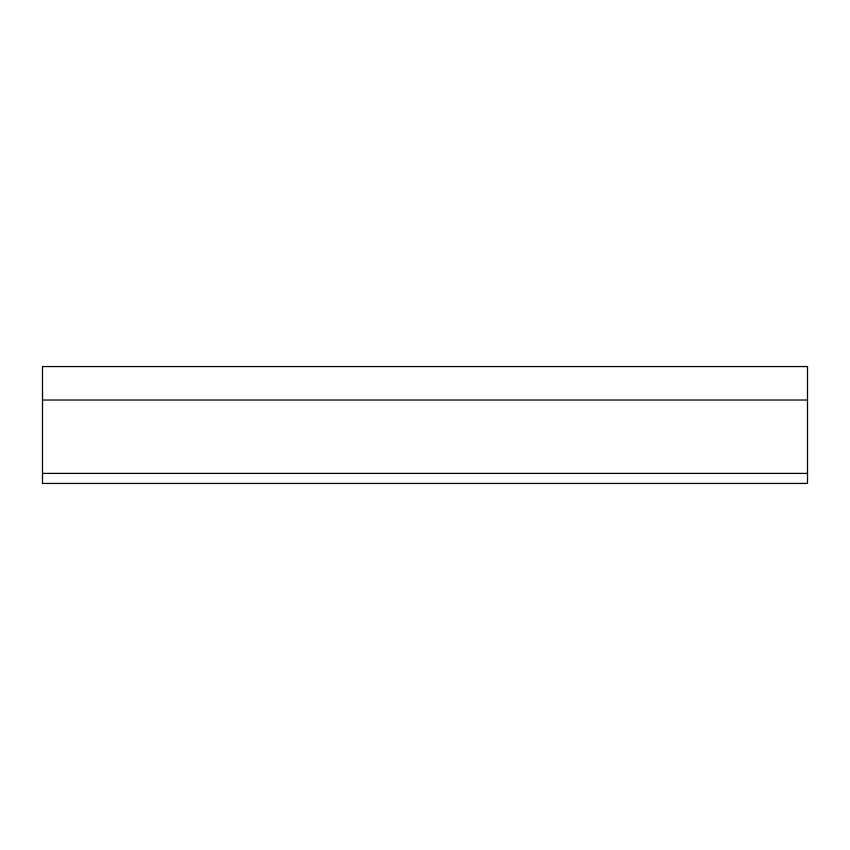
<?xml version="1.0" encoding="UTF-8"?>
<svg xmlns="http://www.w3.org/2000/svg" width="850" height="850" viewBox="0 0 850 850"><rect width="100%" height="100%" fill="white"/><g stroke="black" fill="none" stroke-linecap="round" stroke-linejoin="round"><path stroke-width="1.27" d="M42.5 400.031L807.5 400.031M42.5 473.397L807.5 473.397M807.5 366.562L42.5 366.562L42.5 483.438L807.5 483.438L807.5 366.562"/></g></svg>
